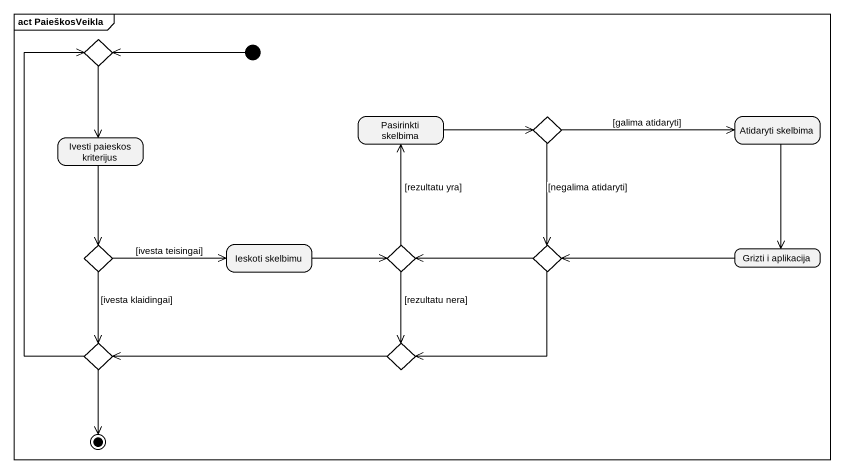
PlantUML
@startuml
mainframe act PaieškosVeikla
hide empty description
state choice1 <<choice>>
state "Ivesti paieskos kriterijus" as Ivesti_paieskos_kriterijus
state "Pasirinkti skelbima" as Pasirinkti_skelbima
state choice2 <<choice>>
state "Atidaryti skelbima" as Atidaryti_skelbima
state choice3 <<choice>>
state "Ieskoti skelbimu" as Ieskoti_skelbimu
state choice4 <<choice>>
state choice5 <<choice>>
state "Grizti i aplikacija" as Grizti_i_aplikacija
state choice6 <<choice>>
state choice7 <<choice>>
[*] -left-> choice1
choice1 --> Ivesti_paieskos_kriterijus
Ivesti_paieskos_kriterijus --> choice3
Pasirinkti_skelbima -right-> choice2
choice2 -right-> Atidaryti_skelbima : [galima atidaryti]
choice2 --> choice5 : [negalima atidaryti]
Atidaryti_skelbima --> Grizti_i_aplikacija
choice3 -right-> Ieskoti_skelbimu : [ivesta teisingai]
choice3 --> choice6 : [ivesta klaidingai]
Ieskoti_skelbimu -right-> choice4
choice4 -up-> Pasirinkti_skelbima : [rezultatu yra]
choice4 --> choice7 : [rezultatu nera]
choice5 -left-> choice4
choice5 --> choice7
Grizti_i_aplikacija -left-> choice5
choice6 -up-> choice1
choice7 -left-> choice6
choice6 --> [*]
@enduml
